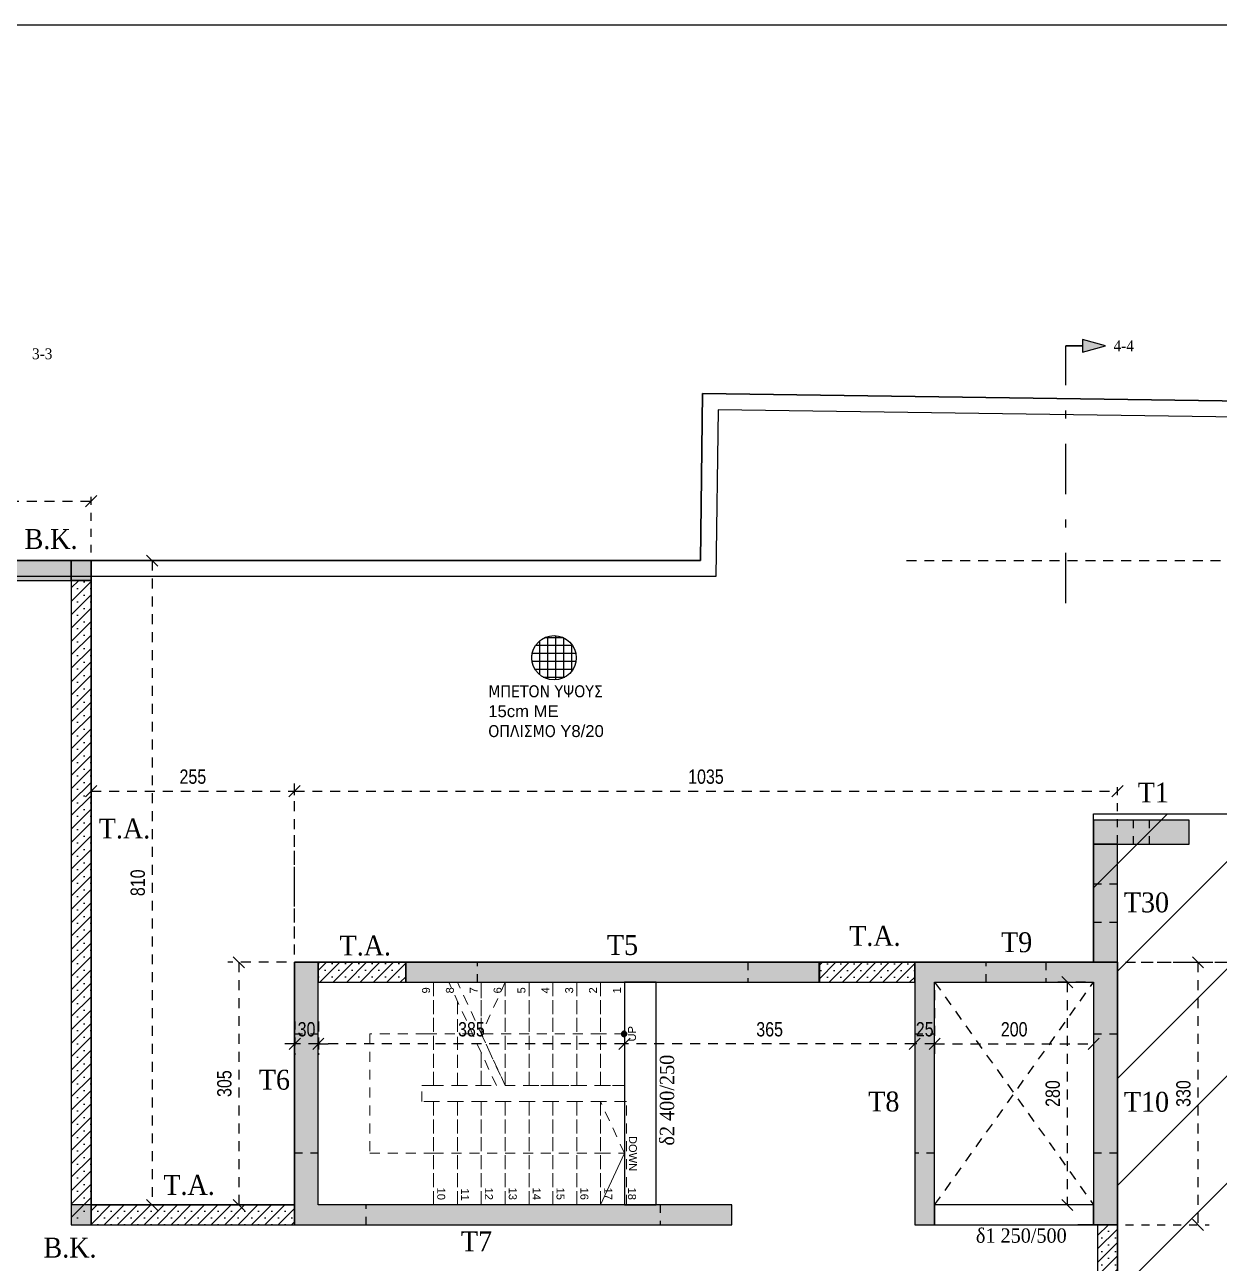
# Model space of a CAD drawing. Header units: millimetres. Extents: x -2171 to 1563, y -1758 to -1505.
# Drawn here: x -1473.1 to -1458.08, y -1605.82 to -1590.25 of the extents above; entities that cross this region are included whole.
import ezdxf
from ezdxf.enums import TextEntityAlignment as Align

# ---------------------------------------------------------------- set-up
doc = ezdxf.new("R2010")
doc.units = ezdxf.units.MM
doc.header["$PDMODE"] = 32
for name, pattern in [('DASHDOT', [25.4, 12.7, -6.35, 0, -6.35]), ('Dashed Small', [282.222222, 141.111111, -141.111111]), ('DASHED2', [0.375, 0.25, -0.125]), ('DOT', [0.025, 0, -0.025]), ('HIDDEN', [0.375, 0.25, -0.125]), ('HIDDEN2', [0.1875, 0.125, -0.0625])]:
    doc.linetypes.add(name, pattern=pattern)
doc.layers.get('Defpoints').update_dxf_attribs({"color": 6})
for name, color, linetype in [('-S-HATCH', 103, 'Continuous'), ('-S_TEXT', 3, 'Continuous'), ('Fill_Col', 7, 'Continuous'), ('Geo_Beam', 7, 'Continuous'), ('Geo_Col', 7, 'Continuous'), ('Geo_Col_-1', 7, 'Continuous'), ('Geo_Lines', 7, 'Continuous'), ('Geo_Lines_Foundation', 7, 'Continuous'), ('OBJECTS', 5, 'Continuous'), ('Sect_Line_Symbol', 7, 'Continuous'), ('STAIRS', 9, 'Continuous'), ('STITHAIO', 94, 'Continuous'), ('Text_Beam', 7, 'Continuous'), ('Text_Col_-1', 7, 'Continuous')]:
    doc.layers.add(name, color=color, linetype=linetype)
doc.layers.add('A-ANNO-DIMS', color=1, linetype='Continuous', lineweight=9)
doc.styles.add('1-100', font='arial.ttf', dxfattribs={"width": 0.8})
doc.styles.add('GENERATED_STYLE_1', font='arial.ttf')
doc.styles.add('S1TmsNwRmn1088_b_934_161', font='times.ttf', dxfattribs={"width": 0.933629, "height": 0.10875})
doc.styles.add('S1TmsNwRmn11_b_934_161', font='times.ttf', dxfattribs={"width": 0.933629, "height": 0.001087})
doc.styles.add('S1TmsNwRmn1359_b_934_161', font='times.ttf', dxfattribs={"width": 0.933629, "height": 0.135937})
doc.styles.get("Standard").update_dxf_attribs({"font": 'tahoma.ttf'})
doc.dimstyles.new('Copy of 1-100', dxfattribs={"dimtxt": 0.18, "dimasz": 0.14, "dimexe": 0.14, "dimexo": 0.1, "dimgap": 0.09, "dimtad": 1, "dimdec": 0, "dimlfac": 100, "dimrnd": 5, "dimzin": 5, "dimdsep": 46, "dimtxsty": '1-100', "dimblk": 'OBLIQUE', "dimcen": 0.09, "dimclrd": 1, "dimclre": 1, "dimclrt": 2, "dimadec": 0, "dimazin": 0, "dimtfac": 1, "dimtdec": 0, "dimtix": 1, "dimtmove": 2, "dimatfit": 3, "dimfxl": 5, "dimfxlon": 1, "dimtolj": 1, "dimtzin": 5, "dimarcsym": 0})
pattern_1 = [(45, (147.54384, 0), (-0.084189901, 0.084189901), []), (45, (147.62803, 0), (-0.084189901, 0.084189901), [0, -0.1190625])]

# ---------------------------------------------------------------- blocks, each defined once
blk = doc.blocks.new('_Oblique')
at = {"color": 0, "linetype": 'ByBlock', "lineweight": -2}
blk.add_line((-0.5, -0.5), (0.5, 0.5), dxfattribs=at)
blk = doc.blocks.new('*D139')
at = {"layer": 'A-ANNO-DIMS', "color": 1, "linetype": 'HIDDEN', "lineweight": -2, "ltscale": 0.5, "transparency": 16777216}
blk.add_line((-1461.661, -1602.386), (-1461.661, -1603.201), dxfattribs=at)
at = {"layer": 'A-ANNO-DIMS', "color": 1, "linetype": 'HIDDEN2', "lineweight": -2, "ltscale": 0.5, "transparency": 16777216}
blk.add_line((-1459.662, -1602.386), (-1459.662, -1603.201), dxfattribs=at)
at = {"layer": 'A-ANNO-DIMS', "color": 1, "linetype": 'DASHED2', "lineweight": -2, "ltscale": 0.5, "transparency": 16777216}
blk.add_line((-1461.661, -1603.061), (-1459.662, -1603.061), dxfattribs=at)
at = {"layer": 'Defpoints', "color": 0, "ltscale": 0.5, "transparency": 16777216}
for p in [(-1461.661, -1602.286), (-1459.662, -1602.286), (-1459.662, -1603.061)]:
    blk.add_point(p, dxfattribs=at)
at = {"layer": 'A-ANNO-DIMS', "color": 1, "lineweight": -2, "ltscale": 0.5, "transparency": 16777216, "xscale": 0.14, "yscale": 0.14, "zscale": 0.14, "rotation": 180}
blk.add_blockref('_Oblique', (-1461.661, -1603.061), dxfattribs=at)
at = {"layer": 'A-ANNO-DIMS', "color": 1, "lineweight": -2, "ltscale": 0.5, "transparency": 16777216, "xscale": 0.14, "yscale": 0.14, "zscale": 0.14}
blk.add_blockref('_Oblique', (-1459.662, -1603.061), dxfattribs=at)
at = {"layer": 'A-ANNO-DIMS', "color": 2, "ltscale": 0.5, "transparency": 16777216, "insert": (-1460.661, -1602.879), "char_height": 0.18, "attachment_point": 5, "style": '1-100'}
blk.add_mtext('\\A1;200', dxfattribs=at)
blk = doc.blocks.new('*D140')
at = {"layer": 'A-ANNO-DIMS', "color": 1, "linetype": 'HIDDEN', "lineweight": -2, "ltscale": 0.5, "transparency": 16777216}
blk.add_line((-1459.762, -1602.286), (-1460.133, -1602.286), dxfattribs=at)
at = {"layer": 'A-ANNO-DIMS', "color": 1, "linetype": 'DASHED2', "lineweight": -2, "ltscale": 0.5, "transparency": 16777216}
blk.add_line((-1459.993, -1602.286), (-1459.993, -1605.086), dxfattribs=at)
at = {"layer": 'A-ANNO-DIMS', "color": 1, "linetype": 'HIDDEN2', "lineweight": -2, "ltscale": 0.5, "transparency": 16777216}
blk.add_line((-1459.761, -1605.086), (-1460.133, -1605.086), dxfattribs=at)
at = {"layer": 'Defpoints', "color": 0, "ltscale": 0.5, "transparency": 16777216}
for p in [(-1459.662, -1602.286), (-1459.993, -1605.086), (-1459.661, -1605.086)]:
    blk.add_point(p, dxfattribs=at)
at = {"layer": 'A-ANNO-DIMS', "color": 1, "lineweight": -2, "ltscale": 0.5, "transparency": 16777216, "xscale": 0.14, "yscale": 0.14, "zscale": 0.14}
for p, rotation in [((-1459.993, -1602.286), 90), ((-1459.993, -1605.086), 270)]:
    blk.add_blockref('_Oblique', p, dxfattribs=dict(at, rotation=rotation))
at = {"layer": 'A-ANNO-DIMS', "color": 2, "ltscale": 0.5, "transparency": 16777216, "insert": (-1460.175, -1603.686), "char_height": 0.18, "attachment_point": 5, "rotation": 90, "style": '1-100'}
blk.add_mtext('\\A1;280', dxfattribs=at)
blk = doc.blocks.new('*D141')
at = {"layer": 'A-ANNO-DIMS', "color": 1, "linetype": 'HIDDEN', "lineweight": -2, "ltscale": 0.5, "transparency": 16777216}
blk.add_line((-1461.661, -1602.386), (-1461.661, -1603.201), dxfattribs=at)
at = {"layer": 'A-ANNO-DIMS', "color": 1, "linetype": 'HIDDEN2', "lineweight": -2, "ltscale": 0.5, "transparency": 16777216}
blk.add_line((-1461.911, -1602.98), (-1461.911, -1603.201), dxfattribs=at)
at = {"layer": 'A-ANNO-DIMS', "color": 1, "linetype": 'DASHED2', "lineweight": -2, "ltscale": 0.5, "transparency": 16777216}
for p, q in [((-1461.911, -1603.061), (-1462.051, -1603.061)), ((-1461.661, -1603.061), (-1461.911, -1603.061)), ((-1461.661, -1603.061), (-1461.521, -1603.061))]:
    blk.add_line(p, q, dxfattribs=at)
at = {"layer": 'Defpoints', "color": 0, "ltscale": 0.5, "transparency": 16777216}
for p in [(-1461.661, -1602.286), (-1461.911, -1602.88), (-1461.911, -1603.061)]:
    blk.add_point(p, dxfattribs=at)
at = {"layer": 'A-ANNO-DIMS', "color": 1, "lineweight": -2, "ltscale": 0.5, "transparency": 16777216, "xscale": 0.14, "yscale": 0.14, "zscale": 0.14}
blk.add_blockref('_Oblique', (-1461.911, -1603.061), dxfattribs=at)
at = {"layer": 'A-ANNO-DIMS', "color": 1, "lineweight": -2, "ltscale": 0.5, "transparency": 16777216, "xscale": 0.14, "yscale": 0.14, "zscale": 0.14, "rotation": 180}
blk.add_blockref('_Oblique', (-1461.661, -1603.061), dxfattribs=at)
at = {"layer": 'A-ANNO-DIMS', "color": 2, "ltscale": 0.5, "transparency": 16777216, "insert": (-1461.786, -1602.879), "char_height": 0.18, "attachment_point": 5, "style": '1-100'}
blk.add_mtext('\\A1;25', dxfattribs=at)
blk = doc.blocks.new('*D142')
at = {"layer": 'A-ANNO-DIMS', "color": 1, "linetype": 'HIDDEN2', "lineweight": -2, "ltscale": 0.5, "transparency": 16777216}
blk.add_line((-1465.561, -1602.911), (-1465.561, -1603.201), dxfattribs=at)
at = {"layer": 'A-ANNO-DIMS', "color": 1, "linetype": 'HIDDEN', "lineweight": -2, "ltscale": 0.5, "transparency": 16777216}
blk.add_line((-1461.911, -1602.98), (-1461.911, -1603.201), dxfattribs=at)
at = {"layer": 'A-ANNO-DIMS', "color": 1, "linetype": 'DASHED2', "lineweight": -2, "ltscale": 0.5, "transparency": 16777216}
blk.add_line((-1461.911, -1603.061), (-1465.561, -1603.061), dxfattribs=at)
at = {"layer": 'Defpoints', "color": 0, "ltscale": 0.5, "transparency": 16777216}
for p in [(-1465.561, -1602.811), (-1461.911, -1602.88), (-1465.561, -1603.061)]:
    blk.add_point(p, dxfattribs=at)
at = {"layer": 'A-ANNO-DIMS', "color": 1, "lineweight": -2, "ltscale": 0.5, "transparency": 16777216, "xscale": 0.14, "yscale": 0.14, "zscale": 0.14, "rotation": 180}
blk.add_blockref('_Oblique', (-1465.561, -1603.061), dxfattribs=at)
at = {"layer": 'A-ANNO-DIMS', "color": 1, "lineweight": -2, "ltscale": 0.5, "transparency": 16777216, "xscale": 0.14, "yscale": 0.14, "zscale": 0.14}
blk.add_blockref('_Oblique', (-1461.911, -1603.061), dxfattribs=at)
at = {"layer": 'A-ANNO-DIMS', "color": 2, "ltscale": 0.5, "transparency": 16777216, "insert": (-1463.736, -1602.879), "char_height": 0.18, "attachment_point": 5, "style": '1-100'}
blk.add_mtext('\\A1;365', dxfattribs=at)
blk = doc.blocks.new('*D143')
at = {"layer": 'A-ANNO-DIMS', "color": 1, "linetype": 'HIDDEN2', "lineweight": -2, "ltscale": 0.5, "transparency": 16777216}
blk.add_line((-1469.411, -1602.78), (-1469.411, -1603.201), dxfattribs=at)
at = {"layer": 'A-ANNO-DIMS', "color": 1, "linetype": 'HIDDEN', "lineweight": -2, "ltscale": 0.5, "transparency": 16777216}
blk.add_line((-1465.561, -1602.911), (-1465.561, -1603.201), dxfattribs=at)
at = {"layer": 'A-ANNO-DIMS', "color": 1, "linetype": 'DASHED2', "lineweight": -2, "ltscale": 0.5, "transparency": 16777216}
blk.add_line((-1465.561, -1603.061), (-1469.411, -1603.061), dxfattribs=at)
at = {"layer": 'Defpoints', "color": 0, "ltscale": 0.5, "transparency": 16777216}
for p in [(-1469.411, -1602.68), (-1465.561, -1602.811), (-1469.411, -1603.061)]:
    blk.add_point(p, dxfattribs=at)
at = {"layer": 'A-ANNO-DIMS', "color": 1, "lineweight": -2, "ltscale": 0.5, "transparency": 16777216, "xscale": 0.14, "yscale": 0.14, "zscale": 0.14, "rotation": 180}
blk.add_blockref('_Oblique', (-1469.411, -1603.061), dxfattribs=at)
at = {"layer": 'A-ANNO-DIMS', "color": 1, "lineweight": -2, "ltscale": 0.5, "transparency": 16777216, "xscale": 0.14, "yscale": 0.14, "zscale": 0.14}
blk.add_blockref('_Oblique', (-1465.561, -1603.061), dxfattribs=at)
at = {"layer": 'A-ANNO-DIMS', "color": 2, "ltscale": 0.5, "transparency": 16777216, "insert": (-1467.486, -1602.879), "char_height": 0.18, "attachment_point": 5, "style": '1-100'}
blk.add_mtext('\\A1;385', dxfattribs=at)
blk = doc.blocks.new('*D144')
at = {"layer": 'A-ANNO-DIMS', "color": 1, "linetype": 'HIDDEN2', "lineweight": -2, "ltscale": 0.5, "transparency": 16777216}
blk.add_line((-1469.706, -1602.78), (-1469.706, -1603.201), dxfattribs=at)
at = {"layer": 'A-ANNO-DIMS', "color": 1, "linetype": 'HIDDEN', "lineweight": -2, "ltscale": 0.5, "transparency": 16777216}
blk.add_line((-1469.411, -1602.78), (-1469.411, -1603.201), dxfattribs=at)
at = {"layer": 'A-ANNO-DIMS', "color": 1, "linetype": 'DASHED2', "lineweight": -2, "ltscale": 0.5, "transparency": 16777216}
for p, q in [((-1469.706, -1603.061), (-1469.846, -1603.061)), ((-1469.411, -1603.061), (-1469.706, -1603.061)), ((-1469.411, -1603.061), (-1469.271, -1603.061))]:
    blk.add_line(p, q, dxfattribs=at)
at = {"layer": 'Defpoints', "color": 0, "ltscale": 0.5, "transparency": 16777216}
for p in [(-1469.706, -1602.68), (-1469.411, -1602.68), (-1469.706, -1603.061)]:
    blk.add_point(p, dxfattribs=at)
at = {"layer": 'A-ANNO-DIMS', "color": 1, "lineweight": -2, "ltscale": 0.5, "transparency": 16777216, "xscale": 0.14, "yscale": 0.14, "zscale": 0.14}
blk.add_blockref('_Oblique', (-1469.706, -1603.061), dxfattribs=at)
at = {"layer": 'A-ANNO-DIMS', "color": 1, "lineweight": -2, "ltscale": 0.5, "transparency": 16777216, "xscale": 0.14, "yscale": 0.14, "zscale": 0.14, "rotation": 180}
blk.add_blockref('_Oblique', (-1469.411, -1603.061), dxfattribs=at)
at = {"layer": 'A-ANNO-DIMS', "color": 2, "ltscale": 0.5, "transparency": 16777216, "insert": (-1469.559, -1602.879), "char_height": 0.18, "attachment_point": 5, "style": '1-100'}
blk.add_mtext('\\A1;30', dxfattribs=at)
blk = doc.blocks.new('*D146')
at = {"layer": 'A-ANNO-DIMS', "color": 1, "linetype": 'HIDDEN', "lineweight": -2, "ltscale": 0.5, "transparency": 16777216}
blk.add_line((-1488.378, -1601.239), (-1488.378, -1596.099), dxfattribs=at)
at = {"layer": 'A-ANNO-DIMS', "color": 1, "linetype": 'HIDDEN2', "lineweight": -2, "ltscale": 0.5, "transparency": 16777216}
blk.add_line((-1472.267, -1596.886), (-1472.267, -1596.099), dxfattribs=at)
at = {"layer": 'A-ANNO-DIMS', "color": 1, "linetype": 'DASHED2', "lineweight": -2, "ltscale": 0.5, "transparency": 16777216}
blk.add_line((-1488.378, -1596.239), (-1472.267, -1596.239), dxfattribs=at)
at = {"layer": 'Defpoints', "color": 0, "ltscale": 0.5, "transparency": 16777216}
for p in [(-1472.267, -1596.239), (-1472.267, -1596.986), (-1488.378, -1607.336)]:
    blk.add_point(p, dxfattribs=at)
at = {"layer": 'A-ANNO-DIMS', "color": 1, "lineweight": -2, "ltscale": 0.5, "transparency": 16777216, "xscale": 0.14, "yscale": 0.14, "zscale": 0.14, "rotation": 180}
blk.add_blockref('_Oblique', (-1488.378, -1596.239), dxfattribs=at)
at = {"layer": 'A-ANNO-DIMS', "color": 1, "lineweight": -2, "ltscale": 0.5, "transparency": 16777216, "xscale": 0.14, "yscale": 0.14, "zscale": 0.14}
blk.add_blockref('_Oblique', (-1472.267, -1596.239), dxfattribs=at)
at = {"layer": 'A-ANNO-DIMS', "color": 2, "ltscale": 0.5, "transparency": 16777216, "insert": (-1480.323, -1596.058), "char_height": 0.18, "attachment_point": 5, "style": '1-100'}
blk.add_mtext('\\A1;1610', dxfattribs=at)
blk = doc.blocks.new('*D147')
at = {"layer": 'A-ANNO-DIMS', "color": 1, "linetype": 'HIDDEN', "lineweight": -2, "ltscale": 0.5, "transparency": 16777216}
blk.add_line((-1472.267, -1604.885), (-1472.267, -1599.745), dxfattribs=at)
at = {"layer": 'A-ANNO-DIMS', "color": 1, "linetype": 'HIDDEN2', "lineweight": -2, "ltscale": 0.5, "transparency": 16777216}
blk.add_line((-1469.711, -1601.936), (-1469.711, -1599.745), dxfattribs=at)
at = {"layer": 'A-ANNO-DIMS', "color": 1, "linetype": 'DASHED2', "lineweight": -2, "ltscale": 0.5, "transparency": 16777216}
blk.add_line((-1472.267, -1599.885), (-1469.711, -1599.885), dxfattribs=at)
at = {"layer": 'Defpoints', "color": 0, "ltscale": 0.5, "transparency": 16777216}
for p in [(-1469.711, -1599.885), (-1469.711, -1602.036), (-1472.267, -1605.086)]:
    blk.add_point(p, dxfattribs=at)
at = {"layer": 'A-ANNO-DIMS', "color": 1, "lineweight": -2, "ltscale": 0.5, "transparency": 16777216, "xscale": 0.14, "yscale": 0.14, "zscale": 0.14, "rotation": 180}
blk.add_blockref('_Oblique', (-1472.267, -1599.885), dxfattribs=at)
at = {"layer": 'A-ANNO-DIMS', "color": 1, "lineweight": -2, "ltscale": 0.5, "transparency": 16777216, "xscale": 0.14, "yscale": 0.14, "zscale": 0.14}
blk.add_blockref('_Oblique', (-1469.711, -1599.885), dxfattribs=at)
at = {"layer": 'A-ANNO-DIMS', "color": 2, "ltscale": 0.5, "transparency": 16777216, "insert": (-1470.989, -1599.703), "char_height": 0.18, "attachment_point": 5, "style": '1-100'}
blk.add_mtext('\\A1;255', dxfattribs=at)
blk = doc.blocks.new('*D148')
at = {"layer": 'A-ANNO-DIMS', "color": 1, "linetype": 'HIDDEN', "lineweight": -2, "ltscale": 0.5, "transparency": 16777216}
blk.add_line((-1469.711, -1601.936), (-1469.711, -1599.745), dxfattribs=at)
at = {"layer": 'A-ANNO-DIMS', "color": 1, "linetype": 'HIDDEN2', "lineweight": -2, "ltscale": 0.5, "transparency": 16777216}
blk.add_line((-1459.362, -1601.936), (-1459.362, -1599.745), dxfattribs=at)
at = {"layer": 'A-ANNO-DIMS', "color": 1, "linetype": 'DASHED2', "lineweight": -2, "ltscale": 0.5, "transparency": 16777216}
blk.add_line((-1469.711, -1599.885), (-1459.362, -1599.885), dxfattribs=at)
at = {"layer": 'Defpoints', "color": 0, "ltscale": 0.5, "transparency": 16777216}
for p in [(-1459.362, -1599.885), (-1469.711, -1602.036), (-1459.362, -1602.036)]:
    blk.add_point(p, dxfattribs=at)
at = {"layer": 'A-ANNO-DIMS', "color": 1, "lineweight": -2, "ltscale": 0.5, "transparency": 16777216, "xscale": 0.14, "yscale": 0.14, "zscale": 0.14, "rotation": 180}
blk.add_blockref('_Oblique', (-1469.711, -1599.885), dxfattribs=at)
at = {"layer": 'A-ANNO-DIMS', "color": 1, "lineweight": -2, "ltscale": 0.5, "transparency": 16777216, "xscale": 0.14, "yscale": 0.14, "zscale": 0.14}
blk.add_blockref('_Oblique', (-1459.362, -1599.885), dxfattribs=at)
at = {"layer": 'A-ANNO-DIMS', "color": 2, "ltscale": 0.5, "transparency": 16777216, "insert": (-1464.537, -1599.703), "char_height": 0.18, "attachment_point": 5, "style": '1-100'}
blk.add_mtext('\\A1;1035', dxfattribs=at)
blk = doc.blocks.new('*D155')
at = {"layer": 'A-ANNO-DIMS', "color": 1, "linetype": 'HIDDEN', "lineweight": -2, "ltscale": 0.5, "transparency": 16777216}
blk.add_line((-1472.167, -1596.986), (-1471.36, -1596.986), dxfattribs=at)
at = {"layer": 'A-ANNO-DIMS', "color": 1, "linetype": 'DASHED2', "lineweight": -2, "ltscale": 0.5, "transparency": 16777216}
blk.add_line((-1471.5, -1596.986), (-1471.5, -1605.086), dxfattribs=at)
at = {"layer": 'A-ANNO-DIMS', "color": 1, "linetype": 'HIDDEN2', "lineweight": -2, "ltscale": 0.5, "transparency": 16777216}
blk.add_line((-1472.167, -1605.086), (-1471.36, -1605.086), dxfattribs=at)
at = {"layer": 'Defpoints', "color": 0, "ltscale": 0.5, "transparency": 16777216}
for p in [(-1472.267, -1596.986), (-1472.267, -1605.086), (-1471.5, -1605.086)]:
    blk.add_point(p, dxfattribs=at)
at = {"layer": 'A-ANNO-DIMS', "color": 1, "lineweight": -2, "ltscale": 0.5, "transparency": 16777216, "xscale": 0.14, "yscale": 0.14, "zscale": 0.14}
for p, rotation in [((-1471.5, -1596.986), 90), ((-1471.5, -1605.086), 270)]:
    blk.add_blockref('_Oblique', p, dxfattribs=dict(at, rotation=rotation))
at = {"layer": 'A-ANNO-DIMS', "color": 2, "ltscale": 0.5, "transparency": 16777216, "insert": (-1471.681, -1601.036), "char_height": 0.18, "attachment_point": 5, "rotation": 90, "style": '1-100'}
blk.add_mtext('\\A1;810', dxfattribs=at)
blk = doc.blocks.new('*D156')
at = {"layer": 'A-ANNO-DIMS', "color": 1, "linetype": 'HIDDEN', "lineweight": -2, "ltscale": 0.5, "transparency": 16777216}
blk.add_line((-1462.015, -1596.986), (-1456.875, -1596.986), dxfattribs=at)
at = {"layer": 'A-ANNO-DIMS', "color": 1, "linetype": 'DASHED2', "lineweight": -2, "ltscale": 0.5, "transparency": 16777216}
blk.add_line((-1457.015, -1596.986), (-1457.015, -1602.036), dxfattribs=at)
at = {"layer": 'A-ANNO-DIMS', "color": 1, "linetype": 'HIDDEN2', "lineweight": -2, "ltscale": 0.5, "transparency": 16777216}
blk.add_line((-1459.262, -1602.036), (-1456.875, -1602.036), dxfattribs=at)
at = {"layer": 'Defpoints', "color": 0, "ltscale": 0.5, "transparency": 16777216}
for p in [(-1472.267, -1596.986), (-1459.362, -1602.036), (-1457.015, -1602.036)]:
    blk.add_point(p, dxfattribs=at)
at = {"layer": 'A-ANNO-DIMS', "color": 1, "lineweight": -2, "ltscale": 0.5, "transparency": 16777216, "xscale": 0.14, "yscale": 0.14, "zscale": 0.14}
for p, rotation in [((-1457.015, -1596.986), 90), ((-1457.015, -1602.036), 270)]:
    blk.add_blockref('_Oblique', p, dxfattribs=dict(at, rotation=rotation))
at = {"layer": 'A-ANNO-DIMS', "color": 2, "ltscale": 0.5, "transparency": 16777216, "insert": (-1457.197, -1599.511), "char_height": 0.18, "attachment_point": 5, "rotation": 90, "style": '1-100'}
blk.add_mtext('\\A1;505', dxfattribs=at)
blk = doc.blocks.new('*D157')
at = {"layer": 'A-ANNO-DIMS', "color": 1, "linetype": 'HIDDEN', "lineweight": -2, "ltscale": 0.5, "transparency": 16777216}
blk.add_line((-1459.262, -1602.036), (-1456.875, -1602.036), dxfattribs=at)
at = {"layer": 'A-ANNO-DIMS', "color": 1, "linetype": 'DASHED2', "lineweight": -2, "ltscale": 0.5, "transparency": 16777216}
blk.add_line((-1457.015, -1602.036), (-1457.015, -1607.136), dxfattribs=at)
at = {"layer": 'A-ANNO-DIMS', "color": 1, "linetype": 'HIDDEN2', "lineweight": -2, "ltscale": 0.5, "transparency": 16777216}
blk.add_line((-1459.261, -1607.136), (-1456.875, -1607.136), dxfattribs=at)
at = {"layer": 'Defpoints', "color": 0, "ltscale": 0.5, "transparency": 16777216}
for p in [(-1459.362, -1602.036), (-1459.361, -1607.136), (-1457.015, -1607.136)]:
    blk.add_point(p, dxfattribs=at)
at = {"layer": 'A-ANNO-DIMS', "color": 1, "lineweight": -2, "ltscale": 0.5, "transparency": 16777216, "xscale": 0.14, "yscale": 0.14, "zscale": 0.14}
for p, rotation in [((-1457.015, -1602.036), 90), ((-1457.015, -1607.136), 270)]:
    blk.add_blockref('_Oblique', p, dxfattribs=dict(at, rotation=rotation))
at = {"layer": 'A-ANNO-DIMS', "color": 2, "ltscale": 0.5, "transparency": 16777216, "insert": (-1457.197, -1604.586), "char_height": 0.18, "attachment_point": 5, "rotation": 90, "style": '1-100'}
blk.add_mtext('\\A1;510', dxfattribs=at)
blk = doc.blocks.new('*D159')
at = {"layer": 'A-ANNO-DIMS', "color": 1, "linetype": 'HIDDEN', "lineweight": -2, "ltscale": 0.5, "transparency": 16777216}
blk.add_line((-1469.811, -1602.036), (-1470.55, -1602.036), dxfattribs=at)
at = {"layer": 'A-ANNO-DIMS', "color": 1, "linetype": 'DASHED2', "lineweight": -2, "ltscale": 0.5, "transparency": 16777216}
blk.add_line((-1470.41, -1602.036), (-1470.41, -1605.086), dxfattribs=at)
at = {"layer": 'A-ANNO-DIMS', "color": 1, "linetype": 'HIDDEN2', "lineweight": -2, "ltscale": 0.5, "transparency": 16777216}
blk.add_line((-1469.811, -1605.086), (-1470.55, -1605.086), dxfattribs=at)
at = {"layer": 'Defpoints', "color": 0, "ltscale": 0.5, "transparency": 16777216}
for p in [(-1469.711, -1602.036), (-1470.41, -1605.086), (-1469.711, -1605.086)]:
    blk.add_point(p, dxfattribs=at)
at = {"layer": 'A-ANNO-DIMS', "color": 1, "lineweight": -2, "ltscale": 0.5, "transparency": 16777216, "xscale": 0.14, "yscale": 0.14, "zscale": 0.14}
for p, rotation in [((-1470.41, -1602.036), 90), ((-1470.41, -1605.086), 270)]:
    blk.add_blockref('_Oblique', p, dxfattribs=dict(at, rotation=rotation))
at = {"layer": 'A-ANNO-DIMS', "color": 2, "ltscale": 0.5, "transparency": 16777216, "insert": (-1470.592, -1603.561), "char_height": 0.18, "attachment_point": 5, "rotation": 90, "style": '1-100'}
blk.add_mtext('\\A1;305', dxfattribs=at)
blk = doc.blocks.new('*D160')
at = {"layer": 'A-ANNO-DIMS', "color": 1, "linetype": 'HIDDEN', "lineweight": -2, "ltscale": 0.5, "transparency": 16777216}
blk.add_line((-1459.262, -1602.036), (-1458.21, -1602.036), dxfattribs=at)
at = {"layer": 'A-ANNO-DIMS', "color": 1, "linetype": 'DASHED2', "lineweight": -2, "ltscale": 0.5, "transparency": 16777216}
blk.add_line((-1458.35, -1602.036), (-1458.35, -1605.336), dxfattribs=at)
at = {"layer": 'A-ANNO-DIMS', "color": 1, "linetype": 'HIDDEN2', "lineweight": -2, "ltscale": 0.5, "transparency": 16777216}
blk.add_line((-1459.261, -1605.336), (-1458.21, -1605.336), dxfattribs=at)
at = {"layer": 'Defpoints', "color": 0, "ltscale": 0.5, "transparency": 16777216}
for p in [(-1459.362, -1602.036), (-1459.361, -1605.336), (-1458.35, -1605.336)]:
    blk.add_point(p, dxfattribs=at)
at = {"layer": 'A-ANNO-DIMS', "color": 1, "lineweight": -2, "ltscale": 0.5, "transparency": 16777216, "xscale": 0.14, "yscale": 0.14, "zscale": 0.14}
for p, rotation in [((-1458.35, -1602.036), 90), ((-1458.35, -1605.336), 270)]:
    blk.add_blockref('_Oblique', p, dxfattribs=dict(at, rotation=rotation))
at = {"layer": 'A-ANNO-DIMS', "color": 2, "ltscale": 0.5, "transparency": 16777216, "insert": (-1458.532, -1603.686), "char_height": 0.18, "attachment_point": 5, "rotation": 90, "style": '1-100'}
blk.add_mtext('\\A1;330', dxfattribs=at)

msp = doc.modelspace()

# ---------------------------------------------------------------- hatches: boundary and pattern name
at = {"layer": '-S-HATCH', "linetype": 'Continuous', "transparency": 33554687}
h = msp.add_hatch(dxfattribs=at)
h.set_pattern_fill('_USER', color=8, scale=0.1, double=1, pattern_type=0)
h.set_pattern_definition([(0, (-122063.02431, 205731.64932), (0, 0.1), []), (90, (-122063.02431, 205731.64932), (-0.1, 0), [])])
edge = h.paths.add_edge_path()
edge.add_arc((-1466.4473, -1598.207), 0.2788, 0, 360)
at = {"layer": 'Fill_Col'}
for points in [[(-1472.2671, -1597.2358), (-1472.2671, -1596.9858), (-1472.5171, -1596.9858), (-1472.5171, -1597.2358)], [(-1469.4115, -1605.0859), (-1469.4115, -1602.0359), (-1469.7115, -1602.0359), (-1469.7115, -1605.3359), (-1469.5615, -1605.2109)], [(-1468.3115, -1602.2859), (-1463.1112, -1602.2859), (-1463.1112, -1602.0359), (-1468.3115, -1602.0359)], [(-1461.6615, -1605.3359), (-1461.6615, -1602.2859), (-1461.7865, -1602.1609), (-1461.9115, -1602.0359), (-1461.9115, -1605.3359)], [(-1461.6615, -1602.2859), (-1459.6615, -1602.2859), (-1459.5115, -1602.1609), (-1459.3615, -1602.0359), (-1461.9115, -1602.0359), (-1461.7865, -1602.1609)], [(-1459.3615, -1605.3359), (-1459.3615, -1602.0359), (-1459.5115, -1602.1609), (-1459.6615, -1602.2859), (-1459.6615, -1605.3359)], [(-1472.2673, -1605.3358), (-1472.2673, -1605.0858), (-1472.5173, -1605.0858), (-1472.5173, -1605.3358)], [(-1469.7115, -1605.3359), (-1464.2115, -1605.3359), (-1464.2115, -1605.0859), (-1469.4115, -1605.0859), (-1469.5615, -1605.2109)]]:
    msp.add_hatch(color=253, dxfattribs=at).paths.add_polyline_path(points)
at = {"layer": 'Fill_Col', "ltscale": 0.5, "transparency": 33554572}
h = msp.add_hatch(color=252, dxfattribs=at)
h.dxf.hatch_style = 1
h.paths.add_polyline_path([(-1459.6615, -1600.5505), (-1458.4615, -1600.5505), (-1458.4615, -1600.2505), (-1459.6615, -1600.2505)])
h = msp.add_hatch(color=252, dxfattribs=at)
h.dxf.hatch_style = 1
h.paths.add_polyline_path([(-1459.3615, -1602.0359), (-1459.3615, -1600.5505), (-1459.6615, -1600.5505), (-1459.6615, -1602.0359)])
at = {"layer": 'Geo_Col_-1', "ltscale": 0.5, "transparency": 33554572}
h = msp.add_hatch(dxfattribs=at)
h.set_pattern_fill('SACNCR', scale=0.05)
h.set_pattern_definition(pattern_1)
h.paths.add_polyline_path([(-1488.1281, -1597.2355), (-1472.5171, -1597.2355), (-1472.5171, -1596.9858), (-1472.2674, -1596.9858), (-1472.2671, -1596.9855), (-1488.1281, -1596.9855)])
h = msp.add_hatch(dxfattribs=at)
h.set_pattern_fill('SACNCR', scale=0.05)
h.set_pattern_definition(pattern_1)
h.paths.add_polyline_path([(-1472.5171, -1597.2358), (-1472.5171, -1605.3358), (-1472.3921, -1605.2108), (-1472.2671, -1605.0858), (-1472.2671, -1597.2358)])
h = msp.add_hatch(dxfattribs=at)
h.set_pattern_fill('SACNCR', scale=0.05)
h.set_pattern_definition(pattern_1)
h.paths.add_polyline_path([(-1469.4115, -1602.2859), (-1468.3115, -1602.2859), (-1468.3115, -1602.0359), (-1469.4115, -1602.0359)])
h = msp.add_hatch(dxfattribs=at)
h.set_pattern_fill('SACNCR', scale=0.05)
h.set_pattern_definition([(45, (147.5443, -0.00592), (-0.084189901, 0.084189901), []), (45, (147.62849, -0.00592), (-0.084189901, 0.084189901), [0, -0.1190625])])
h.paths.add_polyline_path([(-1463.1107, -1602.2859), (-1461.9112, -1602.2859), (-1461.9112, -1602.0359), (-1463.1112, -1602.0359), (-1463.1112, -1602.0418), (-1463.1107, -1602.0418)])
h = msp.add_hatch(dxfattribs=at)
h.set_pattern_fill('SACNCR', scale=0.05)
h.set_pattern_definition(pattern_1)
h.paths.add_polyline_path([(-1472.2673, -1605.3358), (-1469.7115, -1605.3359), (-1469.7115, -1605.0858), (-1472.2671, -1605.0858), (-1472.2673, -1605.086)])
h = msp.add_hatch(dxfattribs=at)
h.set_pattern_fill('SACNCR', scale=0.05)
h.set_pattern_definition(pattern_1)
h.paths.add_polyline_path([(-1459.3613, -1606.8859), (-1459.3613, -1605.3359), (-1459.6113, -1605.3359), (-1459.6113, -1606.8859)])
at = {"layer": 'Geo_Lines_Foundation', "ltscale": 0.5, "transparency": 33554572}
h = msp.add_hatch(dxfattribs=at)
h.set_pattern_fill('ANSI31', scale=0.3)
edge = h.paths.add_edge_path()
edge.add_line((-1459.6615, -1602.0359), (-1459.6615, -1600.1704))
edge.add_line((-1459.6615, -1600.1704), (-1444.7829, -1600.1704))
edge.add_arc((-1444.8158, -1602.4594), 2.2892, -6.57731, 89.17656, ccw=False)
edge.add_line((-1442.5416, -1602.7217), (-1443.4755, -1611.2029))
edge.add_arc((-1449.9833, -1610.1428), 6.5936, 301.72531, 350.74818, ccw=False)
edge.add_line((-1446.5161, -1615.7512), (-1459.8117, -1615.7514))
edge.add_line((-1459.8117, -1615.7514), (-1459.8116, -1615.7514))
edge.add_line((-1459.8116, -1615.7514), (-1459.8115, -1613.836))
edge.add_line((-1459.8115, -1613.836), (-1468.4604, -1613.8359))
edge.add_line((-1468.4604, -1613.8359), (-1468.4612, -1607.1394))
edge.add_line((-1468.4612, -1607.1394), (-1459.3617, -1607.1393))
edge.add_line((-1459.3617, -1607.1393), (-1459.3617, -1602.0359))
edge.add_line((-1459.3617, -1602.0359), (-1459.6615, -1602.0359))
at = {"layer": 'Sect_Line_Symbol'}
msp.add_hatch(color=2, dxfattribs=at).paths.add_polyline_path([(-1460.0111, -1594.2859), (-1459.8009, -1594.2859), (-1459.8009, -1594.3635), (-1459.5111, -1594.2859), (-1459.8009, -1594.2082), (-1459.8009, -1594.2859)])
at = {"layer": 'STAIRS', "linetype": 'HIDDEN2', "lineweight": 15}
msp.add_hatch(color=8, dxfattribs=at).paths.add_polyline_path([(-1465.5614, -1602.8984, 1), (-1465.5614, -1602.9734, 1)])

# ---------------------------------------------------------------- linework, layer by layer
at = {"layer": '-S_TEXT', "ltscale": 5}
msp.add_lwpolyline([(-1496.5047, -1590.2497), (-1438.3572, -1590.2497), (-1438.3572, -1630.2944), (-1496.5047, -1630.2944)], close=True, dxfattribs=at)
at = {"color": 2, "linetype": 'HIDDEN', "ltscale": 0.5}
for p, q in [((-1461.6615, -1602.2859), (-1459.6615, -1605.0859)), ((-1461.6615, -1605.0859), (-1459.6615, -1602.2859))]:
    msp.add_line(p, q, dxfattribs=at)
at = {"layer": 'Geo_Beam', "color": 94}
for points in [[(-1465.1614, -1605.0859), (-1465.1614, -1602.2859), (-1465.5614, -1602.2859), (-1465.5614, -1605.0859)], [(-1461.6615, -1605.3359), (-1459.6615, -1605.3359), (-1459.6615, -1605.0859), (-1461.6615, -1605.0859)]]:
    msp.add_lwpolyline(points, close=True, dxfattribs=at)
at = {"layer": 'Geo_Beam', "color": 214}
msp.add_lwpolyline([(-1459.4616, -1605.3359), (-1459.8616, -1605.3359)], dxfattribs=at)
at = {"layer": 'Geo_Col', "color": 94}
for points in [[(-1488.1281, -1597.2355), (-1472.5171, -1597.2355), (-1472.5171, -1596.9858), (-1472.2674, -1596.9858), (-1472.2671, -1596.9855), (-1488.1281, -1596.9855)], [(-1472.2671, -1597.2358), (-1472.2671, -1596.9858), (-1472.5171, -1596.9858), (-1472.5171, -1597.2358)], [(-1459.6615, -1600.5505), (-1458.4615, -1600.5505), (-1458.4615, -1600.2505), (-1459.6615, -1600.2505)], [(-1459.3615, -1602.0359), (-1459.3615, -1600.5505), (-1459.6615, -1600.5505), (-1459.6615, -1602.0359)], [(-1469.4115, -1602.2859), (-1468.3115, -1602.2859), (-1468.3115, -1602.0359), (-1469.4115, -1602.0359)], [(-1468.3115, -1602.2859), (-1463.1112, -1602.2859), (-1463.1112, -1602.0359), (-1468.3115, -1602.0359)], [(-1463.1107, -1602.2859), (-1461.9112, -1602.2859), (-1461.9112, -1602.0359), (-1463.1112, -1602.0359), (-1463.1112, -1602.0418), (-1463.1107, -1602.0418)], [(-1472.2673, -1605.3358), (-1472.2673, -1605.0858), (-1472.5173, -1605.0858), (-1472.5173, -1605.3358)], [(-1472.2673, -1605.3358), (-1469.7115, -1605.3359), (-1469.7115, -1605.0858), (-1472.2671, -1605.0858), (-1472.2673, -1605.086)], [(-1459.3613, -1606.8859), (-1459.3613, -1605.3359), (-1459.6113, -1605.3359), (-1459.6113, -1606.8859)]]:
    msp.add_lwpolyline(points, close=True, dxfattribs=at)
for points in [[(-1472.5171, -1597.2358), (-1472.5171, -1605.3358)], [(-1472.2671, -1597.2358), (-1472.5171, -1597.2358)], [(-1472.2671, -1605.0858), (-1472.2671, -1597.2358)], [(-1469.4115, -1602.0359), (-1469.7115, -1602.0359)], [(-1469.7115, -1602.0359), (-1469.7115, -1605.3359)], [(-1469.4115, -1605.0859), (-1469.4115, -1602.0359)], [(-1461.9115, -1602.0359), (-1461.9115, -1605.3359)], [(-1459.3615, -1602.0359), (-1461.9115, -1602.0359)], [(-1459.3615, -1605.3359), (-1459.3615, -1602.0359)], [(-1461.6615, -1605.3359), (-1461.6615, -1602.2859)], [(-1461.6615, -1602.2859), (-1459.6615, -1602.2859)], [(-1459.6615, -1602.2859), (-1459.6615, -1605.3359)], [(-1464.2115, -1605.0859), (-1469.4115, -1605.0859)], [(-1464.2115, -1605.3359), (-1464.2115, -1605.0859)], [(-1469.7115, -1605.3359), (-1464.2115, -1605.3359)], [(-1461.9115, -1605.3359), (-1461.6615, -1605.3359)], [(-1459.6615, -1605.3359), (-1459.3615, -1605.3359)]]:
    msp.add_lwpolyline(points, dxfattribs=at)
at = {"layer": 'Geo_Col', "color": 94, "linetype": 'DOT'}
for points in [[(-1459.6615, -1600.5505), (-1459.1615, -1600.5505), (-1459.1615, -1600.2505), (-1459.6615, -1600.2505)], [(-1458.4615, -1600.2505), (-1458.9615, -1600.2505), (-1458.9615, -1600.5505), (-1458.4615, -1600.5505)], [(-1459.6615, -1600.5505), (-1459.6615, -1601.0505), (-1459.3615, -1601.0505), (-1459.3615, -1600.5505)], [(-1459.3615, -1602.0359), (-1459.3615, -1601.5359), (-1459.6615, -1601.5359), (-1459.6615, -1602.0359)], [(-1469.7115, -1602.0359), (-1469.7115, -1602.9359), (-1469.4115, -1602.9359), (-1469.4115, -1602.0359)], [(-1468.3115, -1602.2859), (-1467.4115, -1602.2859), (-1467.4115, -1602.0359), (-1468.3115, -1602.0359)], [(-1463.1112, -1602.0359), (-1464.0112, -1602.0359), (-1464.0112, -1602.2859), (-1463.1112, -1602.2859)], [(-1461.9115, -1602.0359), (-1461.9115, -1602.9359), (-1461.6615, -1602.9359), (-1461.6615, -1602.2859), (-1461.0115, -1602.2859), (-1461.0115, -1602.0359)], [(-1459.3615, -1602.0359), (-1460.2615, -1602.0359), (-1460.2615, -1602.2859), (-1459.6615, -1602.2859), (-1459.6615, -1602.9359), (-1459.3615, -1602.9359)], [(-1469.7115, -1605.3359), (-1468.8115, -1605.3359), (-1468.8115, -1605.0859), (-1469.4115, -1605.0859), (-1469.4115, -1604.4359), (-1469.7115, -1604.4359)], [(-1461.6615, -1605.3359), (-1461.6615, -1604.4359), (-1461.9115, -1604.4359), (-1461.9115, -1605.3359)], [(-1459.3615, -1605.3359), (-1459.3615, -1604.4359), (-1459.6615, -1604.4359), (-1459.6615, -1605.3359)], [(-1464.2115, -1605.0859), (-1465.1115, -1605.0859), (-1465.1115, -1605.3359), (-1464.2115, -1605.3359)]]:
    msp.add_lwpolyline(points, close=True, dxfattribs=at)
at = {"layer": 'Geo_Lines', "color": 94, "ltscale": 0.5}
msp.add_lwpolyline([(-1495.1043, -1596.9859), (-1496.0168, -1606.5488, 0.4189744), (-1487.6349, -1616.5329), (-1450.3078, -1619.4842, 0.4025719), (-1440.5143, -1611.458), (-1438.7328, -1595.2502), (-1464.5802, -1594.886), (-1464.6043, -1596.9859)], format="xyb", close=True, dxfattribs=at)
at = {"layer": 'Geo_Lines', "color": 94}
msp.add_lwpolyline([(-1488.3781, -1596.9854), (-1472.2673, -1596.9858), (-1472.2675, -1605.0859), (-1469.7115, -1605.0859), (-1469.7115, -1602.0359), (-1459.3616, -1602.0359), (-1459.3616, -1607.1359), (-1468.4613, -1607.1359), (-1468.4611, -1613.8261), (-1484.1454, -1613.8264), (-1484.1454, -1610.6858), (-1490.0584, -1610.6859), (-1490.0582, -1607.3359), (-1488.3784, -1607.3358), (-1488.3782, -1596.9856)], dxfattribs=at)
msp.add_lwpolyline([(-1461.6615, -1602.2859), (-1459.6615, -1602.2859), (-1459.6615, -1605.0859), (-1461.6615, -1605.0859)], close=True, dxfattribs=at)
at = {"layer": 'Geo_Lines_Foundation', "color": 94}
msp.add_lwpolyline([(-1459.6615, -1602.0359), (-1459.6615, -1600.1704), (-1444.7829, -1600.1704, -0.4439425), (-1442.5416, -1602.7217), (-1443.4755, -1611.2029, -0.2172258), (-1446.5161, -1615.7512), (-1459.8117, -1615.7514), (-1459.8116, -1615.7514), (-1459.8115, -1613.836), (-1468.4604, -1613.8359), (-1468.4612, -1607.1394), (-1459.3617, -1607.1393), (-1459.3617, -1602.0359)], format="xyb", close=True, dxfattribs=at)
at = {"layer": 'OBJECTS'}
msp.add_circle((-1466.4473, -1598.207), 0.2788, dxfattribs=at)
at = {"layer": 'Sect_Line_Symbol', "color": 2}
msp.add_lwpolyline([(-1460.0111, -1594.2859), (-1459.8009, -1594.2859), (-1459.8009, -1594.3635), (-1459.5111, -1594.2859), (-1459.8009, -1594.2082), (-1459.8009, -1594.2859)], close=True, dxfattribs=at)
at = {"layer": 'Sect_Line_Symbol', "color": 2, "linetype": 'DASHDOT', "ltscale": 0.05}
msp.add_lwpolyline([(-1460.0111, -1597.5214), (-1460.0111, -1594.2859)], dxfattribs=at)
at = {"layer": 'STAIRS', "color": 8, "linetype": 'Dashed Small', "lineweight": 13}
for p, q in [((-1468.0614, -1602.2859), (-1469.4114, -1602.2859)), ((-1469.4114, -1602.2859), (-1469.4114, -1605.0859)), ((-1467.9614, -1602.2859), (-1468.0614, -1602.2859)), ((-1467.7716, -1602.2859), (-1467.9614, -1602.2859)), ((-1465.8614, -1605.0859), (-1465.5614, -1604.4359)), ((-1469.4114, -1605.0859), (-1467.9614, -1605.0859)), ((-1467.9614, -1605.0859), (-1467.6614, -1605.0859)), ((-1467.6614, -1605.0859), (-1467.3614, -1605.0859)), ((-1467.3614, -1605.0859), (-1467.0614, -1605.0859)), ((-1467.0614, -1605.0859), (-1466.7614, -1605.0859)), ((-1466.7614, -1605.0859), (-1466.4614, -1605.0859)), ((-1466.4614, -1605.0859), (-1466.1614, -1605.0859)), ((-1466.1614, -1605.0859), (-1465.8614, -1605.0859)), ((-1465.8614, -1605.0859), (-1465.5614, -1605.0859)), ((-1465.5614, -1605.0859), (-1465.5364, -1605.0859))]:
    msp.add_line(p, q, dxfattribs=at)
at = {"layer": 'STAIRS', "color": 8, "linetype": 'HIDDEN2', "lineweight": 13}
for p, q in [((-1467.9614, -1602.2859), (-1467.9614, -1603.5859)), ((-1467.9614, -1603.5859), (-1467.9614, -1602.2859)), ((-1467.1716, -1603.5859), (-1467.7716, -1602.2859)), ((-1467.0614, -1603.5859), (-1467.6614, -1602.2859)), ((-1467.3614, -1602.2859), (-1467.3614, -1602.9359)), ((-1467.3614, -1602.9359), (-1467.3614, -1602.2859)), ((-1467.0614, -1602.2859), (-1467.3614, -1602.9359)), ((-1467.0614, -1602.2859), (-1467.0614, -1603.5859)), ((-1467.0614, -1603.5859), (-1467.0614, -1602.2859)), ((-1466.7614, -1602.2859), (-1466.7614, -1603.5859)), ((-1466.7614, -1603.5859), (-1466.7614, -1602.2859)), ((-1466.4614, -1602.2859), (-1466.4614, -1603.5859)), ((-1466.4614, -1603.5859), (-1466.4614, -1602.2859)), ((-1466.1614, -1602.2859), (-1466.1614, -1603.5859)), ((-1466.1614, -1603.5859), (-1466.1614, -1602.2859)), ((-1465.5614, -1602.2859), (-1465.8614, -1602.2859)), ((-1465.8614, -1602.2859), (-1465.8614, -1603.5859)), ((-1465.8614, -1603.5859), (-1465.8614, -1602.2859)), ((-1465.5614, -1603.5859), (-1465.5614, -1602.2859)), ((-1465.5614, -1603.5859), (-1465.5614, -1602.2859)), ((-1467.6614, -1602.5245), (-1467.6614, -1603.5859)), ((-1467.6614, -1603.5859), (-1467.6614, -1602.5245)), ((-1468.0614, -1602.9359), (-1468.7614, -1602.9359)), ((-1468.7614, -1602.9359), (-1468.7614, -1604.4359)), ((-1467.9614, -1602.9359), (-1468.0614, -1602.9359)), ((-1467.4716, -1602.9359), (-1467.9614, -1602.9359)), ((-1465.8614, -1602.9359), (-1467.3614, -1602.9359)), ((-1467.3614, -1602.9359), (-1467.0614, -1603.5859)), ((-1465.5614, -1602.9359), (-1465.8614, -1602.9359)), ((-1467.3614, -1603.1745), (-1467.3614, -1603.5859)), ((-1467.3614, -1603.5859), (-1467.3614, -1603.1745)), ((-1468.1114, -1603.7859), (-1468.1114, -1603.5859)), ((-1468.1114, -1603.5859), (-1468.0614, -1603.5859)), ((-1468.0614, -1603.5859), (-1467.9614, -1603.5859)), ((-1467.9614, -1603.5859), (-1467.6614, -1603.5859)), ((-1467.6614, -1603.5859), (-1467.3614, -1603.5859)), ((-1467.3614, -1603.5859), (-1467.1716, -1603.5859)), ((-1467.0614, -1603.5859), (-1465.5614, -1603.5859)), ((-1467.0614, -1603.5859), (-1466.7614, -1603.5859)), ((-1466.7614, -1603.5859), (-1466.4614, -1603.5859)), ((-1466.4614, -1603.5859), (-1466.1614, -1603.5859)), ((-1466.1614, -1603.5859), (-1465.8614, -1603.5859)), ((-1465.8614, -1603.5859), (-1465.5614, -1603.5859)), ((-1467.9614, -1603.7859), (-1468.1114, -1603.7859)), ((-1467.9614, -1605.0859), (-1467.9614, -1603.7859)), ((-1467.6614, -1603.7859), (-1467.9614, -1603.7859)), ((-1467.9614, -1603.7859), (-1467.9614, -1605.0859)), ((-1467.6614, -1605.0859), (-1467.6614, -1603.7859)), ((-1467.3614, -1603.7859), (-1467.6614, -1603.7859)), ((-1467.6614, -1603.7859), (-1467.6614, -1605.0859)), ((-1467.3614, -1605.0859), (-1467.3614, -1603.7859)), ((-1467.0614, -1603.7859), (-1467.3614, -1603.7859)), ((-1467.3614, -1603.7859), (-1467.3614, -1605.0859)), ((-1467.0614, -1605.0859), (-1467.0614, -1603.7859)), ((-1466.7614, -1603.7859), (-1467.0614, -1603.7859)), ((-1467.0614, -1603.7859), (-1467.0614, -1605.0859)), ((-1466.7614, -1605.0859), (-1466.7614, -1603.7859)), ((-1466.4614, -1603.7859), (-1466.7614, -1603.7859)), ((-1466.7614, -1603.7859), (-1466.7614, -1605.0859)), ((-1466.4614, -1605.0859), (-1466.4614, -1603.7859)), ((-1466.1614, -1603.7859), (-1466.4614, -1603.7859)), ((-1466.4614, -1603.7859), (-1466.4614, -1605.0859)), ((-1466.1614, -1605.0859), (-1466.1614, -1603.7859)), ((-1465.8614, -1603.7859), (-1466.1614, -1603.7859)), ((-1466.1614, -1603.7859), (-1466.1614, -1605.0859)), ((-1465.8614, -1605.0859), (-1465.8614, -1603.7859)), ((-1465.8614, -1603.7859), (-1465.8614, -1605.0859)), ((-1465.5614, -1603.7859), (-1465.8614, -1603.7859)), ((-1465.5614, -1604.4359), (-1465.8614, -1603.7859)), ((-1465.5364, -1603.7859), (-1465.5614, -1603.7859)), ((-1465.5364, -1605.0859), (-1465.5364, -1603.7859)), ((-1468.7614, -1604.4359), (-1467.9614, -1604.4359)), ((-1467.9614, -1604.4359), (-1465.8614, -1604.4359)), ((-1465.8614, -1604.4359), (-1465.5614, -1604.4359))]:
    msp.add_line(p, q, dxfattribs=at)
at = {"layer": 'STAIRS', "color": 8, "linetype": 'Continuous', "lineweight": 13}
for p, q in [((-1465.5614, -1602.2859), (-1467.6614, -1602.2859)), ((-1467.3614, -1602.2859), (-1467.6614, -1602.2859)), ((-1467.0614, -1602.2859), (-1467.3614, -1602.2859)), ((-1466.7614, -1602.2859), (-1467.0614, -1602.2859)), ((-1466.4614, -1602.2859), (-1466.7614, -1602.2859)), ((-1466.1614, -1602.2859), (-1466.4614, -1602.2859)), ((-1465.8614, -1602.2859), (-1466.1614, -1602.2859))]:
    msp.add_line(p, q, dxfattribs=at)
at = {"layer": 'STAIRS', "color": 8, "linetype": 'HIDDEN2', "lineweight": 13, "flags": 128}
msp.add_lwpolyline([(-1465.5614, -1602.8984, 1), (-1465.5614, -1602.9734, 1)], format="xyb", close=True, dxfattribs=at)
at = {"layer": 'STITHAIO'}
msp.add_lwpolyline([(-1495.1043, -1596.9859), (-1464.6043, -1596.9859), (-1464.5802, -1594.886), (-1438.7328, -1595.2502), (-1438.7547, -1595.4499), (-1464.3825, -1595.0888), (-1464.4121, -1597.1859), (-1495.1234, -1597.1859)], close=True, dxfattribs=at)

# ---------------------------------------------------------------- texts
at = {"layer": '-S_TEXT', "color": 2, "linetype": 'HIDDEN', "insert": (-1467.2743, -1598.5537), "char_height": 0.15, "attachment_point": 1}
msp.add_mtext_dynamic_manual_height_columns('ΜΠΕΤΟΝ ΥΨΟΥΣ {\\fArial|b0|i0|c186|p34;15cm ME }ΟΠΛΙΣΜΟ {\\fArial|b0|i0|c186|p34;Y8/20}', width=1.680427, gutter_width=1, heights=[0], dxfattribs=at)
at = {"layer": 'Sect_Line_Symbol', "color": 2, "style": 'S1TmsNwRmn1359_b_934_161', "width": 0.933629}
for s, p in [('4-4', (-1459.4111, -1594.2859)), ('3-3', (-1473.0111, -1594.3859))]:
    msp.add_text(s, height=0.13594, dxfattribs=at).set_placement(p, align=Align.MIDDLE_LEFT)
at = {"layer": 'STAIRS', "color": 8, "lineweight": 15, "insert": (-1468.0563, -1602.4272), "char_height": 0.1, "attachment_point": 4, "rotation": 90, "style": 'GENERATED_STYLE_1'}
msp.add_mtext('\\A1;9', dxfattribs=at)
at = {"layer": 'STAIRS', "color": 8, "linetype": 'HIDDEN2', "lineweight": 15, "char_height": 0.1, "attachment_point": 4, "style": 'GENERATED_STYLE_1'}
for s, insert, rotation in [('\\A1;8', (-1467.7563, -1602.4272), 90), ('\\A1;7', (-1467.4571, -1602.4272), 90), ('\\A1;6', (-1467.1563, -1602.4272), 90), ('\\A1;5', (-1466.8563, -1602.4272), 90), ('\\A1;4', (-1466.5571, -1602.4272), 90), ('\\A1;3', (-1466.2563, -1602.4272), 90), ('\\A1;2', (-1465.9571, -1602.4272), 90), ('\\A1;1', (-1465.6571, -1602.4272), 90), ('\\A1;UP', (-1465.4663, -1603.0311), 90), ('\\A1;DOWN', (-1465.4565, -1604.2188), 270), ('\\A1;10', (-1467.8665, -1604.8683), 270), ('\\A1;11', (-1467.5657, -1604.8785), 270), ('\\A1;12', (-1467.2657, -1604.8683), 270), ('\\A1;13', (-1466.9666, -1604.8683), 270), ('\\A1;14', (-1466.6657, -1604.8683), 270), ('\\A1;15', (-1466.3665, -1604.8683), 270), ('\\A1;16', (-1466.0665, -1604.8683), 270), ('\\A1;17', (-1465.7657, -1604.8683), 270), ('\\A1;18', (-1465.4665, -1604.8683), 270)]:
    msp.add_mtext(s, dxfattribs=dict(at, insert=insert, rotation=rotation))
at = {"layer": 'Text_Beam', "color": 3, "style": 'S1TmsNwRmn1088_b_934_161', "width": 0.933629}
msp.add_text('δ2 400/250', height=0.18, rotation=90, dxfattribs=at).set_placement((-1464.9364, -1604.3401))
msp.add_text('δ1 250/500', height=0.18, dxfattribs=at).set_placement((-1461.1422, -1605.5609))
at = {"layer": 'Text_Col_-1', "color": 200, "style": 'S1TmsNwRmn11_b_934_161', "width": 0.933629}
for s, p in [('B.K.', (-1473.1044, -1596.8392)), ('T1', (-1459.1067, -1600.0263)), ('T.A.', (-1472.1712, -1600.4789)), ('T30', (-1459.2817, -1601.4077)), ('T.A.', (-1462.7353, -1601.8286)), ('T.A.', (-1469.1436, -1601.9499)), ('T5', (-1465.7816, -1601.9434)), ('T9', (-1460.8254, -1601.9082)), ('T6', (-1470.1591, -1603.6367)), ('T8', (-1462.4957, -1603.9108)), ('T10', (-1459.2813, -1603.9144)), ('T.A.', (-1471.3594, -1604.9594)), ('T7', (-1467.6184, -1605.6691)), ('B.K.', (-1472.8668, -1605.7476))]:
    msp.add_text(s, height=0.25, dxfattribs=at).set_placement(p)

# ---------------------------------------------------------------- dimensions: what is measured, and where the dimension line sits
at = {"layer": 'A-ANNO-DIMS', "ltscale": 0.5}
for base, p1, p2, picture, middle in [((-1472.2673, -1596.2395), (-1488.3781, -1607.3357), (-1472.2673, -1596.9858), '*D146', (-1480.3227, -1596.0576)), ((-1469.7115, -1599.885), (-1472.267, -1605.0859), (-1469.7115, -1602.0359), '*D147', (-1470.9893, -1599.7031)), ((-1459.3616, -1599.885), (-1469.7115, -1602.0359), (-1459.3616, -1602.0359), '*D148', (-1464.5365, -1599.7031)), ((-1461.9115, -1603.0611), (-1461.6615, -1602.2859), (-1461.9115, -1602.8799), '*D141', (-1461.7865, -1602.8792)), ((-1459.6615, -1603.0611), (-1461.6615, -1602.2859), (-1459.6615, -1602.2859), '*D139', (-1460.6615, -1602.8792)), ((-1469.7059, -1603.0611), (-1469.4115, -1602.6805), (-1469.7059, -1602.6805), '*D144', (-1469.5587, -1602.8791)), ((-1469.4115, -1603.0611), (-1465.5614, -1602.8112), (-1469.4115, -1602.6805), '*D143', (-1467.4865, -1602.8791)), ((-1465.5614, -1603.0611), (-1461.9115, -1602.8799), (-1465.5614, -1602.8112), '*D142', (-1463.7365, -1602.8791))]:
    dim = msp.add_linear_dim(base=base, p1=p1, p2=p2, dimstyle='Copy of 1-100', dxfattribs=at)
    dim.commit()
    dim.dimension.update_dxf_attribs({"geometry": picture, "text_midpoint": middle})
for base, p1, p2, picture, middle in [((-1457.0149, -1602.0359), (-1472.2673, -1596.9858), (-1459.3616, -1602.0359), '*D156', (-1457.1968, -1599.5109)), ((-1471.4995, -1605.0859), (-1472.2671, -1596.9858), (-1472.267, -1605.0859), '*D155', (-1471.6814, -1601.0359)), ((-1470.4102, -1605.0858), (-1469.7115, -1602.0359), (-1469.7115, -1605.0858), '*D159', (-1470.5921, -1603.5609)), ((-1457.0149, -1607.1359), (-1459.3616, -1602.0359), (-1459.3613, -1607.1359), '*D157', (-1457.1968, -1604.5859)), ((-1458.3495, -1605.3359), (-1459.3616, -1602.0359), (-1459.3613, -1605.3359), '*D160', (-1458.5315, -1603.6859)), ((-1459.9927, -1605.0859), (-1459.6615, -1602.2859), (-1459.6615, -1605.0859), '*D140', (-1460.1746, -1603.6859))]:
    dim = msp.add_linear_dim(base=base, p1=p1, p2=p2, angle=90, dimstyle='Copy of 1-100', dxfattribs=at)
    dim.commit()
    dim.dimension.update_dxf_attribs({"geometry": picture, "text_midpoint": middle})

doc.saveas('drawing.dxf')
